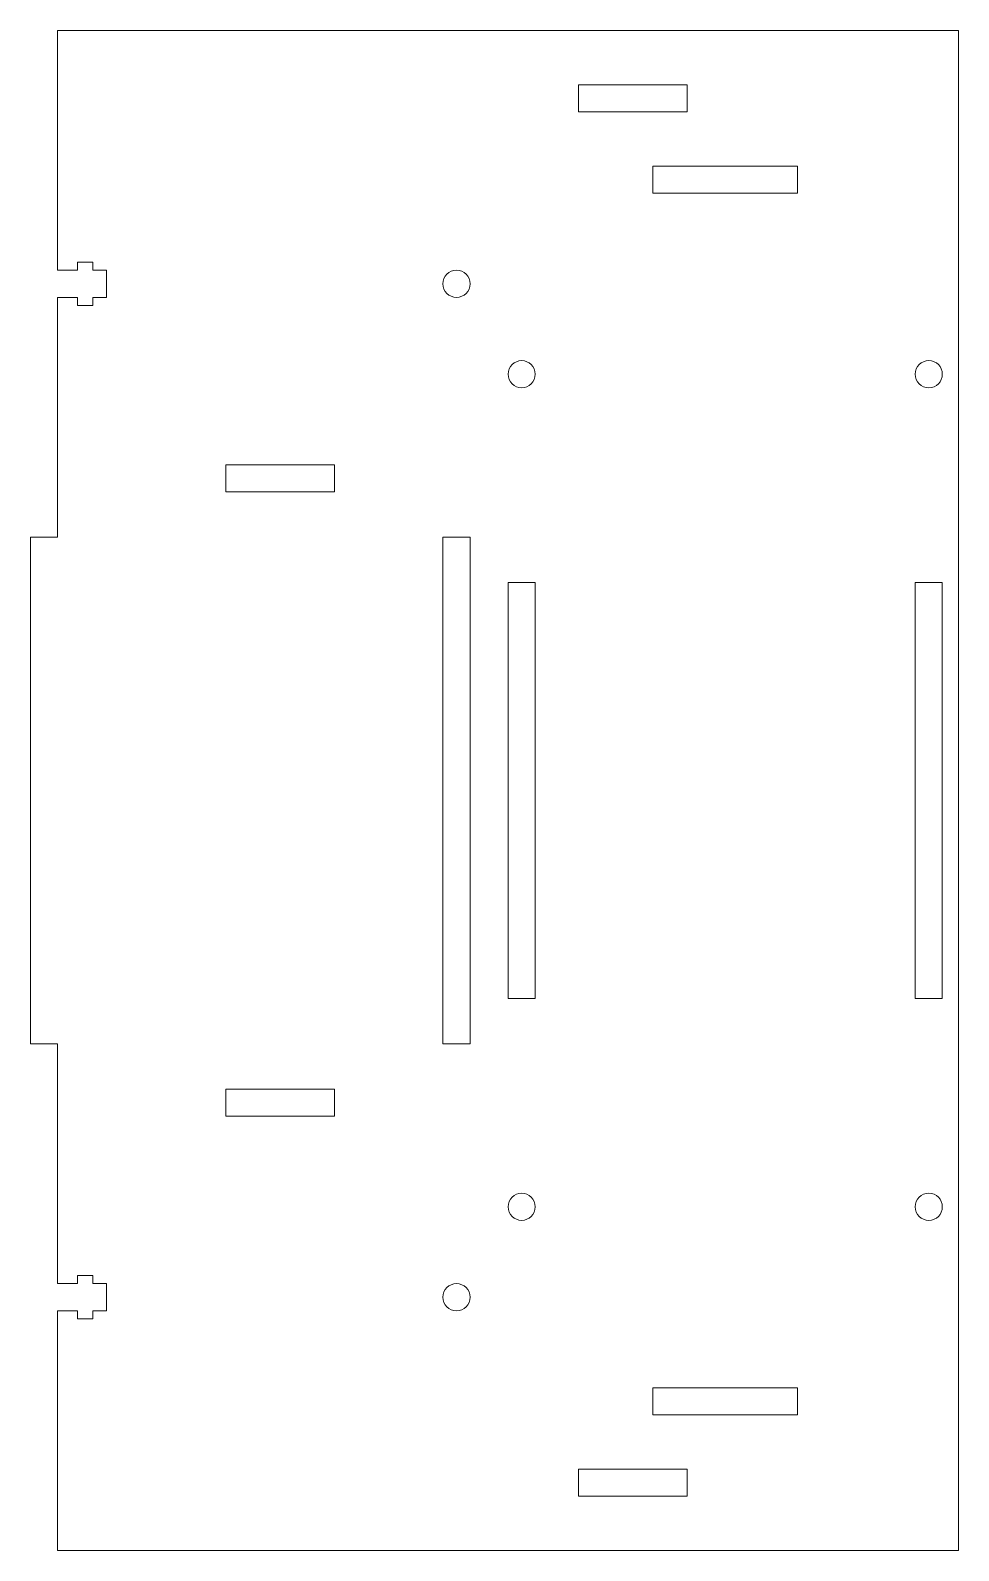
# Model space of a CAD drawing. Header units: millimetres. Extents: x 0 to 171, y 0 to 280.
import ezdxf

# ---------------------------------------------------------------- set-up
doc = ezdxf.new("R2010")
doc.units = ezdxf.units.MM

msp = doc.modelspace()

# ---------------------------------------------------------------- linework, layer by layer
at = {"color": 7, "linetype": 'Continuous', "lineweight": 15}
for p, q in [((5, 280), (5, 235.83)), ((5, 280), (171, 280)), ((171, 0), (171, 280)), ((101, 270), (121, 270)), ((101, 270), (101, 265)), ((121, 270), (121, 265)), ((101, 265), (121, 265)), ((114.67, 255), (114.67, 250)), ((141.33, 255), (114.67, 255)), ((141.33, 255), (141.33, 250)), ((141.33, 250), (114.67, 250)), ((5, 235.83), (8.7, 235.83)), ((8.7, 237.33), (11.5, 237.33)), ((8.7, 235.83), (8.7, 237.33)), ((11.5, 237.33), (11.5, 235.83)), ((11.5, 235.83), (14, 235.83)), ((14, 235.83), (14, 230.83)), ((5, 230.83), (5, 186.67)), ((5, 230.83), (8.7, 230.83)), ((8.7, 230.83), (8.7, 229.33)), ((11.5, 229.33), (11.5, 230.83)), ((11.5, 230.83), (14, 230.83)), ((8.7, 229.33), (11.5, 229.33)), ((56, 200), (36, 200)), ((36, 200), (36, 195)), ((56, 195), (56, 200)), ((56, 195), (36, 195)), ((0, 93.33), (0, 186.67)), ((0, 186.67), (5, 186.67)), ((76, 186.67), (81, 186.67)), ((76, 186.67), (76, 93.33)), ((81, 186.67), (81, 93.33)), ((88, 178.33), (93, 178.33)), ((88, 178.33), (88, 101.67)), ((93, 178.33), (93, 101.67)), ((163, 178.33), (168, 178.33)), ((163, 101.67), (163, 178.33)), ((168, 101.67), (168, 178.33)), ((93, 101.67), (88, 101.67)), ((163, 101.67), (168, 101.67)), ((5, 93.33), (0, 93.33)), ((5, 93.33), (5, 49.17)), ((76, 93.33), (81, 93.33)), ((56, 85), (36, 85)), ((36, 80), (36, 85)), ((56, 85), (56, 80)), ((56, 80), (36, 80)), ((8.7, 50.67), (11.5, 50.67)), ((8.7, 49.17), (8.7, 50.67)), ((11.5, 50.67), (11.5, 49.17)), ((5, 49.17), (8.7, 49.17)), ((11.5, 49.17), (14, 49.17)), ((14, 44.17), (14, 49.17)), ((5, 44.17), (5, 0)), ((5, 44.17), (8.7, 44.17)), ((8.7, 44.17), (8.7, 42.67)), ((8.7, 42.67), (11.5, 42.67)), ((11.5, 42.67), (11.5, 44.17)), ((11.5, 44.17), (14, 44.17)), ((114.67, 30), (141.33, 30)), ((114.67, 25), (114.67, 30)), ((141.33, 25), (141.33, 30)), ((114.67, 25), (141.33, 25)), ((101, 15), (121, 15)), ((101, 10), (101, 15)), ((121, 10), (121, 15)), ((101, 10), (121, 10)), ((5, 0), (171, 0))]:
    msp.add_line(p, q, dxfattribs=at)
for centre in [(78.5, 233.33), (90.5, 216.67), (165.5, 216.67), (90.5, 63.33), (165.5, 63.33), (78.5, 46.67)]:
    msp.add_circle(centre, 2.5, dxfattribs=at)

doc.saveas('drawing.dxf')
